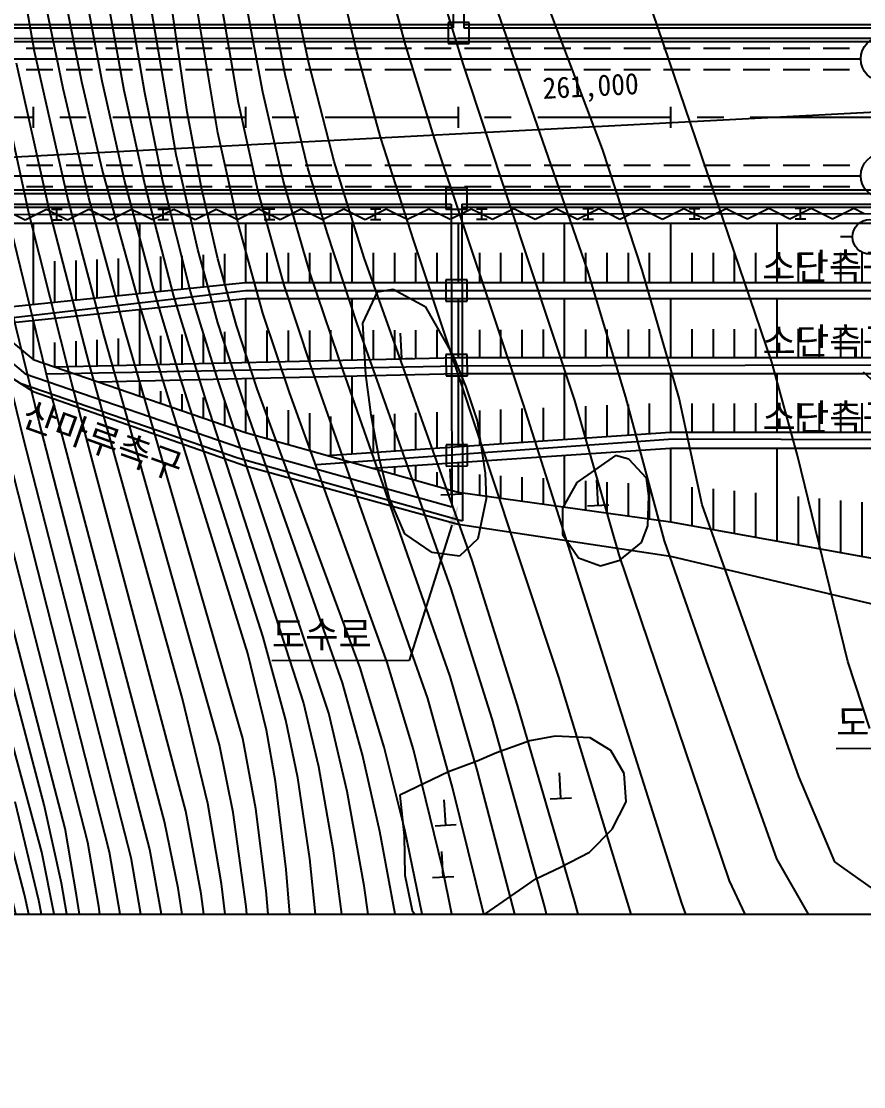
# Model space of a CAD drawing. Header units: millimetres. Extents: x 11366 to 12162, y 1103 to 1810.
# Drawn here: x 11845.7 to 11925, y 1383 to 1483.3 of the extents above; entities that cross this region are included whole.
import ezdxf
from ezdxf.xclip import XClip

# ---------------------------------------------------------------- set-up
doc = ezdxf.new("R2010")
doc.units = ezdxf.units.MM
doc.header["$LTSCALE"] = 10
doc.header["$MEASUREMENT"] = 0
doc.header["$XCLIPFRAME"] = 2
doc.linetypes.add('CENTER', pattern=[2, 1.25, -0.25, 0.25, -0.25])
doc.linetypes.add('HIDDEN', pattern=[0.375, 0.25, -0.125])
for name, color, linetype in [('TN-MANH', 4, 'Continuous'), ('TZ-BASE', 253, 'Continuous'), ('TZ-CABL', 4, 'Continuous'), ('TZ-SYMB', 1, 'Continuous')]:
    doc.layers.add(name, color=color, linetype=linetype)
doc.layers.add('TX-PAPR', color=2, linetype='Continuous', plot=False)
doc.styles.add('HANA', font='GulimChe.ttf')
doc.linetypes.add('ZIGZAG', pattern='A,0.0001,-0.2,[131,ltypeshp.shx,S=0.2,R=0,X=-0.2,Y=0],-0.4,[131,ltypeshp.shx,S=0.2,R=180,X=0.2,Y=0],-0.2', length=0.8001)

# ---------------------------------------------------------------- blocks, each defined once
blk = doc.blocks.new('JD-FFCG5FXDGD4XFS')
at = {"layer": 'TZ-BASE'}
for p, q in [((439.49, 34.66), (439.54, 8.44)), ((440.49, 34.66), (440.54, 8.44)), ((400.14, 6.21, 103), (397.54, 20.62, 103)), ((435.04, 6.84, 117), (432.31, 17.13, 117)), ((440.52, 4.94, 118), (436.93, 16.64, 118)), ((453.6, -3, 120), (446.21, 16.54, 120)), ((430.46, 6.15, 116), (428.52, 14.32, 116)), ((280, -9.9), (700, 12.04)), ((404.57, 3.33, 105), (402.72, 12.66, 105)), ((406.51, 3.39, 106), (404.81, 12.37, 106)), ((414.49, 0.52, 110), (412.78, 12.24, 110)), ((419.33, 1.37, 112), (417.49, 12.04, 112)), ((423.73, 4.02, 114), (422.11, 12.38, 114)), ((402.82, 2.7, 104), (401.04, 11.41, 104)), ((408.58, 2.52, 107), (406.89, 11.89, 107)), ((410.5, 2.3, 108), (408.89, 11.81, 108)), ((421.61, 2.36, 113), (419.95, 11.26, 113)), ((425.94, 5.09, 115), (424.52, 11.87, 115)), ((413.46, -3.54, 109), (411.11, 10.28, 109)), ((417.38, -1.45, 111), (415.31, 10.97, 111)), ((452.17, -14.36, 119), (443.5, 10.69, 119)), ((469.52, -23.06, 121), (458.33, 9.86, 121)), ((372, 8.43), (439.54, 8.44)), ((373.11, 8.73), (439.54, 8.74)), ((399.59, -9, 101), (395.81, 8.45, 101)), ((441.05, 8.94), (439.05, 8.94)), ((439.05, 8.94), (439.05, 6.94)), ((440.54, 8.74), (489.46, 8.74)), ((440.54, 8.44), (489.46, 8.44)), ((441.05, 6.94), (441.05, 8.94)), ((280, 7.13), (601.06, 7.14)), ((371.63, 7.43), (440, 7.44)), ((440, 7.44), (520, 7.44)), ((403.22, -7.51, 103), (400.14, 6.21, 103)), ((432.73, -1.96, 116), (430.46, 6.15, 116)), ((437.77, -1.99, 117), (435.04, 6.84, 117)), ((439.05, 6.94), (441.05, 6.94)), ((401.47, -8.53, 102), (398.44, 5.1, 102)), ((428.32, -4.17, 115), (425.94, 5.09, 115)), ((425.86, -4.75, 114), (423.73, 4.02, 114)), ((450.99, -26.67, 118), (440.52, 4.94, 118)), ((406.51, -4.88, 105), (404.57, 3.33, 105)), ((408.61, -5.91, 106), (406.51, 3.39, 106)), ((405.24, -7.58, 104), (402.82, 2.7, 104)), ((410.53, -6.43, 107), (408.58, 2.52, 107)), ((412.22, -6.04, 108), (410.5, 2.3, 108)), ((423.53, -5.91, 113), (421.61, 2.36, 113)), ((421.14, -6.86, 112), (419.33, 1.37, 112)), ((400, 1), (400, -1)), ((415.84, -6.64, 110), (414.49, 0.52, 110)), ((420, 1), (420, -1)), ((440, 1), (440, -1)), ((460, 1), (460, -1)), ((419.25, -9.87, 111), (417.38, -1.45, 111)), ((435.84, -11.63, 116), (432.73, -1.96, 116)), ((446.15, -27.02, 117), (437.77, -1.99, 117)), ((457.33, -14.39, 120), (453.6, -3, 120)), ((415.49, -12.43, 109), (413.46, -3.54, 109)), ((410.03, -17.71, 105), (406.51, -4.88, 105)), ((427.66, -10.83, 114), (425.86, -4.75, 114)), ((431.17, -13.21, 115), (428.32, -4.17, 115)), ((411.26, -15.92, 106), (408.61, -5.91, 106)), ((426.07, -14.71, 113), (423.53, -5.91, 113)), ((600.89, -6.85), (280, -6.87)), ((413.23, -16.84, 107), (410.53, -6.43, 107)), ((414.82, -16.39, 108), (412.22, -6.04, 108)), ((417.39, -13.32, 110), (415.84, -6.64, 110)), ((423.62, -15.81, 112), (421.14, -6.86, 112)), ((440.84, -6.65), (438.84, -6.65)), ((438.84, -6.65), (438.84, -8.65)), ((440.84, -8.65), (440.84, -6.65)), ((381.26, -7.17), (400, -7.16)), ((400, -7.16), (500, -7.16)), ((406.67, -20.56, 103), (403.22, -7.51, 103)), ((408.64, -20.02, 104), (405.24, -7.58, 104)), ((380.69, -8.78), (399.26, -24.13)), ((381.57, -8.17), (400, -8.16)), ((382.66, -8.47), (400, -8.46)), ((401.24, -8.67), (399.24, -9.68)), ((403.61, -24.94, 101), (399.59, -9, 101)), ((400, -8.16), (439.36, -8.16)), ((400, -8.46), (439.36, -8.46)), ((402.24, -9.17), (401.24, -8.67)), ((405.27, -23.17, 102), (401.47, -8.53, 102)), ((402.74, -8.67), (401.74, -8.67)), ((402.24, -9.67), (402.24, -8.67)), ((405.24, -8.67), (403.24, -9.67)), ((406.24, -9.17), (405.24, -8.67)), ((409.24, -8.67), (407.24, -9.67)), ((410.24, -9.16), (409.24, -8.67)), ((413.24, -8.66), (411.24, -9.66)), ((412.74, -8.66), (411.74, -8.66)), ((412.24, -9.66), (412.24, -8.66)), ((414.24, -9.16), (413.24, -8.66)), ((417.24, -8.66), (415.24, -9.66)), ((418.24, -9.15), (417.24, -8.66)), ((421.24, -8.65), (419.24, -9.65)), ((422.24, -9.15), (421.24, -8.65)), ((422.74, -8.65), (421.74, -8.65)), ((422.24, -9.65), (422.24, -8.65)), ((425.24, -8.65), (423.24, -9.65)), ((426.24, -9.14), (425.24, -8.65)), ((429.24, -8.64), (427.24, -9.64)), ((430.24, -9.14), (429.24, -8.64)), ((433.24, -8.64), (431.24, -9.64)), ((432.74, -8.64), (431.74, -8.64)), ((432.24, -9.64), (432.24, -8.64)), ((434.24, -9.14), (433.24, -8.64)), ((437.24, -8.63), (435.24, -9.63)), ((438.24, -9.13), (437.24, -8.63)), ((438.84, -8.65), (440.84, -8.65)), ((441.24, -8.63), (439.24, -9.63)), ((439.36, -8.16), (439.41, -36.67)), ((440.36, -8.16), (440.41, -37.99)), ((440.36, -8.16), (489.52, -8.16)), ((440.36, -8.46), (489.52, -8.46)), ((442.24, -9.13), (441.24, -8.63)), ((442.74, -8.63), (441.74, -8.63)), ((442.24, -9.63), (442.24, -8.63)), ((445.24, -8.62), (443.24, -9.62)), ((446.24, -9.12), (445.24, -8.62)), ((449.24, -8.62), (447.24, -9.62)), ((450.24, -9.12), (449.24, -8.62)), ((453.24, -8.61), (451.24, -9.62)), ((452.74, -8.61), (451.74, -8.61)), ((452.24, -9.61), (452.24, -8.61)), ((454.24, -9.11), (453.24, -8.61)), ((457.24, -8.61), (455.24, -9.61)), ((458.24, -9.11), (457.24, -8.61)), ((461.24, -8.6), (459.24, -9.61)), ((462.24, -9.1), (461.24, -8.6)), ((462.74, -8.6), (461.74, -8.6)), ((462.24, -9.6), (462.24, -8.6)), ((465.24, -8.6), (463.24, -9.6)), ((466.24, -9.1), (465.24, -8.6)), ((469.24, -8.59), (467.24, -9.6)), ((470.24, -9.09), (469.24, -8.59)), ((473.24, -8.59), (471.24, -9.59)), ((472.74, -8.59), (471.74, -8.59)), ((472.24, -9.59), (472.24, -8.59)), ((474.24, -9.09), (473.24, -8.59)), ((477.24, -8.58), (475.24, -9.59)), ((478.24, -9.08), (477.24, -8.58)), ((384.47, -9.97), (573.78, -9.96)), ((384.47, -9.97), (400, -22.8)), ((401.79, -26.37, 100), (397.63, -9.25, 100)), ((399.24, -9.68), (398.24, -9.18)), ((400, -9.96), (400, -17.6)), ((402.74, -9.67), (401.74, -9.67)), ((403.24, -9.67), (402.24, -9.17)), ((407.24, -9.67), (406.24, -9.17)), ((410, -9.96), (410, -16.58)), ((411.24, -9.66), (410.24, -9.16)), ((412.74, -9.66), (411.74, -9.66)), ((415.24, -9.66), (414.24, -9.16)), ((419.24, -9.65), (418.24, -9.15)), ((421.62, -18.42, 111), (419.25, -9.87, 111)), ((420, -9.96), (420, -15.56)), ((422.74, -9.65), (421.74, -9.65)), ((423.24, -9.65), (422.24, -9.15)), ((427.24, -9.64), (426.24, -9.14)), ((430, -9.96), (430, -15.56)), ((431.24, -9.64), (430.24, -9.14)), ((432.74, -9.64), (431.74, -9.64)), ((435.24, -9.63), (434.24, -9.14)), ((439.24, -9.63), (438.24, -9.13)), ((440, -9.96), (440, -15.56)), ((442.74, -9.63), (441.74, -9.63)), ((443.24, -9.62), (442.24, -9.13)), ((447.24, -9.62), (446.24, -9.12)), ((450, -9.96), (450, -15.56)), ((451.24, -9.62), (450.24, -9.12)), ((452.74, -9.61), (451.74, -9.61)), ((455.24, -9.61), (454.24, -9.11)), ((459.24, -9.61), (458.24, -9.11)), ((460, -9.96), (460, -15.56)), ((462.74, -9.6), (461.74, -9.6)), ((463.24, -9.6), (462.24, -9.1)), ((467.24, -9.6), (466.24, -9.1)), ((470, -9.96), (470, -15.56)), ((471.24, -9.59), (470.24, -9.09)), ((472.74, -9.59), (471.74, -9.59)), ((475.24, -9.59), (474.24, -9.09)), ((430.51, -19.45, 114), (427.66, -10.83, 114)), ((400.56, -28.67, 99), (396.43, -11.83, 99)), ((449.48, -52.7, 116), (435.84, -11.63, 116)), ((414, -13.03), (414, -16.18)), ((417.39, -19.34, 109), (415.49, -12.43, 109)), ((416, -12.94), (416, -15.97)), ((418, -12.85), (418, -15.77)), ((422, -12.76), (422, -15.56)), ((424, -12.76), (424, -15.56)), ((426, -12.76), (426, -15.56)), ((428, -12.76), (428, -15.56)), ((432, -12.76), (432, -15.56)), ((434, -12.76), (434, -15.56)), ((436, -12.76), (436, -15.56)), ((438, -12.76), (438, -15.56)), ((442, -12.76), (442, -15.56)), ((444, -12.76), (444, -15.56)), ((446, -12.76), (446, -15.56)), ((448, -12.76), (448, -15.56)), ((452, -12.76), (452, -15.56)), ((454, -12.76), (454, -15.56)), ((456, -12.76), (456, -15.56)), ((458, -12.76), (458, -15.56)), ((462, -12.76), (462, -15.56)), ((464, -12.76), (464, -15.56)), ((466, -12.76), (466, -15.56)), ((468, -12.76), (468, -15.56)), ((472, -12.76), (472, -15.56)), ((474, -12.76), (474, -15.56)), ((476, -12.76), (476, -15.56)), ((478, -12.76), (478, -15.56)), ((380, -13.11), (400, -25.8)), ((380, -13.11), (400, -25.8)), ((399.09, -30.23, 98), (394.9, -13.19, 98)), ((402, -13.55), (402, -17.4)), ((404, -13.47), (404, -17.2)), ((406, -13.38), (406, -16.99)), ((408, -13.29), (408, -16.79)), ((412, -13.11), (412, -16.38)), ((419.14, -19.61, 110), (417.39, -13.32, 110)), ((441.32, -41.73, 115), (431.17, -13.21, 115)), ((428.7, -22.49, 113), (426.07, -14.71, 113)), ((455.8, -26.35, 119), (452.17, -14.36, 119)), ((460.81, -26.43, 120), (457.33, -14.39, 120)), ((394.4, -18.18), (420, -15.56)), ((413.59, -23.66, 106), (411.26, -15.92, 106)), ((420, -15.56), (440, -15.56)), ((426.14, -23.4, 112), (423.62, -15.81, 112)), ((440.85, -15.3), (438.85, -15.3)), ((438.85, -15.3), (438.86, -17.3)), ((440, -15.56), (460, -15.56)), ((440.86, -17.3), (440.85, -15.3)), ((460, -15.56), (480, -15.56)), ((393.52, -19.39), (420, -16.31)), ((416.28, -26.69, 107), (413.23, -16.84, 107)), ((417.37, -24.72, 108), (414.82, -16.39, 108)), ((420, -16.31), (520.02, -16.3)), ((431.02, -19.37, 116.48), (432.4, -16.43, 116.48)), ((432.4, -16.43, 116.48), (433.9, -16.18, 116.48)), ((433.9, -16.18, 116.48), (436.9, -17.82, 116.48)), ((396.02, -19.51), (420, -17.06)), ((420.21, -50.47, 105), (410.03, -17.71, 105)), ((420, -17.06), (420, -23.07)), ((420, -17.06), (440, -17.06)), ((430, -17.06), (430, -22.84)), ((436.9, -17.82, 116.48), (439.49, -22.38, 116.48)), ((438.86, -17.3), (440.86, -17.3)), ((440, -17.06), (440, -22.6)), ((440, -17.06), (460, -17.06)), ((450, -17.06), (450, -22.6)), ((460, -17.06), (460, -22.6)), ((460, -17.06), (480, -17.06)), ((470, -17.06), (470, -22.6)), ((410, -18.08), (410, -23.31)), ((424.13, -25.9, 111), (421.62, -18.42, 111)), ((400, -19.1), (400, -22.8)), ((419.73, -58.47, 104), (408.64, -20.02, 104)), ((419.98, -27.31, 109), (417.39, -19.34, 109)), ((421.07, -25.55, 110), (419.14, -19.61, 110)), ((424, -20.06), (424, -22.98)), ((426, -20.05), (426, -22.93)), ((428, -20.04), (428, -22.88)), ((439.31, -44.29, 114), (430.51, -19.45, 114)), ((431.33, -24.22, 116.48), (431.02, -19.37, 116.48)), ((432, -20.03), (432, -22.79)), ((434, -20.03), (434, -22.74)), ((436, -20.02), (436, -22.7)), ((438, -20.01), (438, -22.65)), ((442, -20), (442, -22.6)), ((444, -19.99), (444, -22.6)), ((446, -19.99), (446, -22.6)), ((448, -19.98), (448, -22.6)), ((452, -19.97), (452, -22.6)), ((454, -19.96), (454, -22.6)), ((456, -19.96), (456, -22.6)), ((458, -19.95), (458, -22.6)), ((462, -19.94), (462, -22.6)), ((464, -19.93), (464, -22.6)), ((466, -19.93), (466, -22.6)), ((468, -19.92), (468, -22.6)), ((472, -19.91), (472, -22.6)), ((474, -19.9), (474, -22.6)), ((476, -19.9), (476, -22.6)), ((478, -19.89), (478, -22.6)), ((406, -20.95), (406, -23.4)), ((417.53, -59.06, 103), (406.67, -20.56, 103)), ((408, -20.82), (408, -23.36)), ((412, -20.57), (412, -23.26)), ((414, -20.44), (414, -23.21)), ((416, -20.32), (416, -23.17)), ((418, -20.19), (418, -23.12)), ((422, -20.06), (422, -23.03)), ((434.71, -22.71, 115.16), (434.58, -20.31, 115.16)), ((402, -21.2), (402, -23.49)), ((404, -21.07), (404, -23.45)), ((400, -22.8), (420, -29.67)), ((402.02, -23.5), (440, -22.6)), ((439.24, -52.63, 113), (428.7, -22.49, 113)), ((433.71, -22.76, 115.16), (435.71, -22.66, 115.16)), ((440.86, -22.34), (438.86, -22.34)), ((438.86, -22.34), (438.87, -24.34)), ((439.49, -22.38, 116.48), (440.72, -25.38, 116.48)), ((440, -22.6), (460, -22.6)), ((440.87, -24.34), (440.86, -22.34)), ((460, -22.6), (480, -22.6)), ((471.95, -31.84, 121), (469.52, -23.06, 121)), ((400.81, -69.18, 93), (388.38, -23.35, 93)), ((401.32, -24.14), (439.95, -23.38)), ((414.04, -54.62, 102), (405.27, -23.17, 102)), ((421.65, -48.92, 106), (413.59, -23.66, 106)), ((437.14, -54.72, 112), (426.14, -23.4, 112)), ((439.95, -23.38), (500.05, -23.27)), ((478.12, -23.95, 121.3), (479.6, -25.29, 121.3)), ((401.05, -64.7, 94), (390.45, -24.76, 94)), ((398.76, -25.02), (419.26, -32.06)), ((399.26, -24.13), (419.55, -31.11)), ((414.37, -65.3, 101), (403.61, -24.94, 101)), ((406.1, -24.9), (440, -24.1)), ((410, -24.81), (410, -26.24)), ((427.82, -56.1, 108), (417.37, -24.72, 108)), ((420, -24.57), (420, -29.67)), ((430, -24.34), (430, -31.67)), ((431.81, -28, 116.48), (431.33, -24.22, 116.48)), ((438.87, -24.34), (440.87, -24.34)), ((440, -24.1), (440, -30.99)), ((440, -24.1), (460, -24.1)), ((450, -24.1), (450, -30.32)), ((460, -24.1), (460, -29.64)), ((460, -24.1), (480, -24.1)), ((470, -24.1), (470, -29.64)), ((400, -25.8), (420, -32.8)), ((400, -25.8), (420, -32.8)), ((408, -25.18), (408, -25.55)), ((412, -25.78), (412, -26.93)), ((414, -26.07), (414, -27.61)), ((424.16, -33.93, 110), (421.07, -25.55, 110)), ((433.32, -51.33, 111), (424.13, -25.9, 111)), ((440.72, -25.38, 116.48), (441.8, -28.57, 116.48)), ((412.37, -66.27, 100), (401.79, -26.37, 100)), ((416, -26.37), (416, -28.3)), ((425.45, -55.05, 107), (416.28, -26.69, 107)), ((418, -26.67), (418, -28.99)), ((461.07, -73.96, 117), (446.15, -27.02, 117)), ((455.17, -41.17, 118), (450.99, -26.67, 118)), ((459.43, -39.85, 119), (455.8, -26.35, 119)), ((456, -27.02), (456, -29.91)), ((458, -26.94), (458, -29.78)), ((462.97, -36.49, 120), (460.81, -26.43, 120)), ((462, -26.93), (462, -29.64)), ((464, -26.93), (464, -29.64)), ((466, -26.93), (466, -29.64)), ((468, -26.92), (468, -29.64)), ((472, -26.92), (472, -29.64)), ((474, -26.91), (474, -29.64)), ((476, -26.91), (476, -29.64)), ((478, -26.91), (478, -29.64)), ((429.11, -53.23, 109), (419.98, -27.31, 109)), ((422, -27.26), (422, -30.23)), ((424, -27.56), (424, -30.8)), ((426, -27.85), (426, -31.36)), ((432.57, -32.08, 116.48), (431.81, -28, 116.48)), ((432, -27.99), (432, -31.53)), ((434, -27.91), (434, -31.4)), ((436, -27.83), (436, -31.26)), ((438, -27.75), (438, -31.13)), ((442, -27.59), (442, -30.86)), ((444, -27.5), (444, -30.72)), ((446, -27.42), (446, -30.59)), ((448, -27.34), (448, -30.45)), ((452, -27.18), (452, -30.18)), ((454, -27.1), (454, -30.05)), ((407.2, -69.16, 97), (396.79, -28.49, 97)), ((410.99, -68.91, 99), (400.56, -28.67, 99)), ((428, -28.15), (428, -31.92)), ((441.8, -28.57, 116.48), (442.55, -33.49, 116.48)), ((405.13, -68.27, 96), (395.31, -30, 96)), ((420, -29.67), (440, -35.28)), ((427.67, -31.83), (460, -29.64)), ((460, -29.64), (480, -29.64)), ((409.22, -69.71, 98), (399.09, -30.23, 98)), ((426.66, -32.67), (460.23, -30.27)), ((440.88, -30.82), (438.88, -30.83)), ((438.88, -30.83), (438.88, -32.83)), ((440.88, -32.82), (440.88, -30.82)), ((460.23, -30.27), (500, -30.36)), ((419.26, -32.06), (440.41, -37.99)), ((419.55, -31.11), (439.41, -36.67)), ((431.98, -33.03), (460, -31.14)), ((433.53, -35.89, 116.48), (432.57, -32.08, 116.48)), ((450, -31.82), (450, -36.69)), ((454.82, -31.82, 118.7), (451.17, -34.38, 118.7)), ((456.06, -32.18, 118.7), (454.82, -31.82, 118.7)), ((460, -31.14), (460, -38.09)), ((460, -31.14), (480, -31.14)), ((470, -31.14), (470, -39.89)), ((476.68, -51.22, 121), (471.95, -31.84, 121)), ((420, -32.8), (440, -38.29)), ((420, -32.8), (440, -38.29)), ((432, -33.03), (432, -33.04)), ((434, -32.9), (434, -33.6)), ((436, -32.76), (436, -34.16)), ((438.88, -32.83), (440.88, -32.82)), ((439.37, -35.48, 115.28), (439.25, -33.08, 115.28)), ((440, -32.49), (440, -35.28)), ((457.72, -33.96, 118.7), (456.06, -32.18, 118.7)), ((430.79, -51.81, 110), (424.16, -33.93, 110)), ((438, -33.39), (438, -34.72)), ((442, -33.62), (442, -35.56)), ((442.55, -33.49, 116.48), (442.65, -35.91, 116.48)), ((444, -33.74), (444, -35.84)), ((446, -33.86), (446, -36.13)), ((448, -33.97), (448, -36.41)), ((457.97, -35.64, 118.7), (457.72, -33.96, 118.7)), ((451.17, -34.38, 118.7), (449.84, -36.8, 118.7)), ((452, -34.21), (452, -36.97)), ((453.18, -36.53, 118.76), (453.06, -34.13, 118.76)), ((454, -34.33), (454, -37.25)), ((456, -34.44), (456, -37.53)), ((458, -34.56), (458, -37.81)), ((462, -34.8), (462, -38.45)), ((464, -34.98), (464, -38.81)), ((435, -39.19, 116.48), (433.53, -35.89, 116.48)), ((438.38, -35.53, 115.28), (440.37, -35.43, 115.28)), ((440, -35.28), (460, -38.09)), ((442.65, -35.91, 116.48), (441.86, -39.69, 116.48)), ((457.87, -38.46, 118.7), (457.97, -35.64, 118.7)), ((466, -35.16), (466, -39.17)), ((468, -35.34), (468, -39.53)), ((472, -35.7), (472, -40.25)), ((474, -35.88), (474, -40.61)), ((476, -36.06), (476, -40.97)), ((403.01, -66.95, 95), (395.22, -37.08, 95)), ((449.84, -36.8, 118.7), (449.82, -39.27, 118.7)), ((452.18, -36.58, 118.76), (454.18, -36.48, 118.76)), ((472.08, -62.05, 120), (462.97, -36.49, 120)), ((478, -36.24), (478, -41.33)), ((460, -38.09), (480, -41.69)), ((439.4, -38.4), (435.38, -51.13)), ((440, -38.29), (460, -41.32)), ((440, -38.29), (460, -41.32)), ((457.25, -40.03, 118.7), (457.87, -38.46, 118.7)), ((437.57, -40.97, 116.48), (435, -39.19, 116.48)), ((441.86, -39.69, 116.48), (440.14, -41.32, 116.48)), ((449.82, -39.27, 118.7), (451.34, -41.47, 118.7)), ((455.24, -41.69, 118.7), (457.25, -40.03, 118.7)), ((463.34, -51.13, 119), (459.43, -39.85, 119)), ((440.14, -41.32, 116.48), (437.57, -40.97, 116.48)), ((445.59, -55.32, 115), (441.32, -41.73, 115)), ((451.34, -41.47, 118.7), (453.39, -42.23, 118.7)), ((453.39, -42.23, 118.7), (455.24, -41.69, 118.7)), ((465.54, -71.87, 118), (455.17, -41.17, 118)), ((460, -41.32), (480, -46.04)), ((460, -41.32), (480, -46.04)), ((443.22, -56.61, 114), (439.31, -44.29, 114)), ((423.79, -56.75, 106), (421.65, -48.92, 106)), ((421.96, -57.68, 105), (420.21, -50.47, 105)), ((435.38, -51.13), (422.47, -51.15)), ((470, -69.79, 119), (463.34, -51.13, 119)), ((433.03, -59.28, 110), (430.79, -51.81, 110)), ((435.8, -59.51, 111), (433.32, -51.33, 111)), ((478.76, -57.54, 121), (476.68, -51.22, 121)), ((441.84, -61.55, 113), (439.24, -52.63, 113)), ((456.61, -76.05, 116), (449.48, -52.7, 116)), ((431.01, -60.01, 109), (429.11, -53.23, 109)), ((416.45, -64.58, 102), (414.04, -54.62, 102)), ((426.9, -61.14, 107), (425.45, -55.05, 107)), ((439.48, -63.09, 112), (437.14, -54.72, 112)), ((429.55, -63.47, 108), (427.82, -56.1, 108)), ((451, -73.84, 115), (445.59, -55.32, 115)), ((424.91, -62.17, 106), (423.79, -56.75, 106)), ((448.12, -74.22, 114), (443.22, -56.61, 114)), ((422.82, -62.51, 105), (421.96, -57.68, 105)), ((418.82, -65.45, 103), (417.53, -59.06, 103)), ((420.95, -65.09, 104), (419.73, -58.47, 104)), ((446.76, -58.69, 112.05), (443.63, -59.81, 112.05)), ((449.15, -58.24, 112.05), (446.76, -58.69, 112.05)), ((452.42, -58.42, 112.05), (449.15, -58.24, 112.05)), ((454.37, -59.6, 112.05), (452.42, -58.42, 112.05)), ((432.64, -67.23, 109), (431.01, -60.01, 109)), ((434.97, -67.07, 110), (433.03, -59.28, 110)), ((438.52, -70.63, 111), (435.8, -59.51, 111)), ((443.63, -59.81, 112.05), (441.81, -60.6, 112.05)), ((455.64, -61.76, 112.05), (454.37, -59.6, 112.05)), ((488.5, -59.41), (475.6, -59.43)), ((428.27, -69.05, 107), (426.9, -61.14, 107)), ((441.81, -60.6, 112.05), (439.09, -61.62, 112.05)), ((399.18, -73.16, 91), (396.1, -61.39, 91)), ((426.03, -69.79, 106), (424.91, -62.17, 106)), ((439.09, -61.62, 112.05), (434.53, -63.8, 112.05)), ((445.52, -75.72, 113), (441.84, -61.55, 113)), ((449.67, -64.1, 114.43), (449.54, -61.71, 114.43)), ((455.82, -64.43, 112.05), (455.64, -61.76, 112.05)), ((474.46, -67.7, 120), (472.08, -62.05, 120)), ((423.82, -70.8, 105), (422.82, -62.51, 105)), ((442.42, -75.04, 112), (439.48, -63.09, 112)), ((431.16, -72.34, 108), (429.55, -63.47, 108)), ((434.53, -63.8, 112.05), (434.93, -67.63, 112.05)), ((448.67, -64.15, 114.43), (450.66, -64.05, 114.43)), ((400.52, -73.71, 92), (398.29, -64.42, 92)), ((402.66, -72.1, 94), (401.05, -64.7, 94)), ((417.74, -72.15, 102), (416.45, -64.58, 102)), ((421.94, -72.82, 104), (420.95, -65.09, 104)), ((438.83, -66.63, 110.82), (438.7, -64.24, 110.82)), ((454.5, -67, 112.05), (455.82, -64.43, 112.05)), ((415.81, -73.1, 101), (414.37, -65.3, 101)), ((420.05, -74.29, 103), (418.82, -65.45, 103)), ((404.08, -73.23, 95), (403.01, -66.95, 95)), ((413.65, -72.56, 100), (412.37, -66.27, 100)), ((436.68, -75.35, 110), (434.97, -67.07, 110)), ((437.83, -66.69, 110.82), (439.82, -66.58, 110.82)), ((452.38, -69.18, 112.05), (454.5, -67, 112.05)), ((434.07, -75.03, 109), (432.64, -67.23, 109)), ((434.93, -67.63, 112.05), (434.97, -71.32, 112.05)), ((475.47, -70.08, 120), (474.46, -67.7, 120)), ((402.24, -76.36, 93), (400.81, -69.18, 93)), ((406.18, -74.29, 96), (405.13, -68.27, 96)), ((408.72, -78.19, 97), (407.2, -69.16, 97)), ((412.11, -75.09, 99), (410.99, -68.91, 99)), ((429.36, -77.23, 107), (428.27, -69.05, 107)), ((438.6, -71.51, 110.82), (438.47, -69.11, 110.82)), ((449.65, -70.59, 112.05), (452.38, -69.18, 112.05)), ((410.4, -76.56, 98), (409.22, -69.71, 98)), ((426.97, -78.56, 106), (426.03, -69.79, 106)), ((473.55, -75.98, 119), (470, -69.79, 119)), ((476.12, -70.55, 120), (475.47, -70.08, 120)), ((424.63, -80.99, 105), (423.82, -70.8, 105)), ((440.43, -79.92, 111), (438.52, -70.63, 111)), ((447.33, -71.67, 112.05), (449.65, -70.59, 112.05)), ((479.89, -73.21, 120), (476.12, -70.55, 120)), ((404.1, -80.39, 94), (402.66, -72.1, 94)), ((418.76, -80.89, 102), (417.74, -72.15, 102)), ((434.97, -71.32, 112.05), (435.68, -74.66, 112.05)), ((437.6, -71.56, 110.82), (439.6, -71.45, 110.82)), ((445.79, -72.75, 112.05), (447.33, -71.67, 112.05)), ((471.62, -84.64, 118), (465.54, -71.87, 118)), ((400.27, -83.09, 90), (397.74, -72.29, 90)), ((401.08, -81.99, 91), (399.18, -73.16, 91)), ((414.57, -78.31, 100), (413.65, -72.56, 100)), ((416.77, -80.62, 101), (415.81, -73.1, 101)), ((423.06, -85.94, 104), (421.94, -72.82, 104)), ((432.83, -84.43, 108), (431.16, -72.34, 108)), ((443.43, -74.37, 112.05), (445.79, -72.75, 112.05)), ((402.83, -85.43, 92), (400.52, -73.71, 92)), ((406.92, -91.24, 95), (404.08, -73.23, 95)), ((452.14, -78.14, 115), (451, -73.84, 115)), ((465.89, -87.16, 117), (461.07, -73.96, 117)), ((400.29, -90.83, 89), (396.89, -74.68, 89)), ((407.54, -83.13, 96), (406.18, -74.29, 96)), ((421.14, -86.09, 103), (420.05, -74.29, 103)), ((435.68, -74.66, 112.05), (437.13, -76.65, 112.05)), ((441.71, -75.55, 112.05), (443.43, -74.37, 112.05)), ((451.12, -86.6, 114), (448.12, -74.22, 114))]:
    blk.add_line(p, q, dxfattribs=at)
at = {"layer": 'TZ-BASE', "ltscale": 0.2}
blk.add_line((600.03, -8.94), (382.24, -9.2), dxfattribs=at)
at = {"layer": 'TZ-BASE', "linetype": 'CENTER', "flags": 128}
blk.add_lwpolyline([(700, 0), (280, 0), (0, 0)], dxfattribs=at)
at = {"layer": 'TZ-BASE'}
blk.add_solid([(439.08, -38.3), (440.01, -36.49), (439.72, -38.5)], dxfattribs=at)
at = {"layer": 'TZ-BASE', "style": 'HANA'}
for s, height, rotation, p in [('261,000', 2, 2.9893, (448.01, 1.73)), ('소단측구', 2.5, 0.0946, (468.63, -15.28)), ('소단측구', 2.5, 0.0946, (468.65, -22.32)), ('산마루측구', 2.5, 340.3554, (398.76, -28.94)), ('소단측구', 2.5, 0.0946, (468.66, -29.47)), ('도수로', 2.5, 0.0946, (422.47, -49.92)), ('도수로', 2.5, 0.0946, (475.6, -58.21))]:
    blk.add_text(s, height=height, rotation=rotation, dxfattribs=at).set_placement(p)

msp = doc.modelspace()

# ---------------------------------------------------------------- linework, layer by layer
at = {"layer": 'TN-MANH'}
for centre in [(11926.79, 1479.77, 107.83), (11926.8, 1468.77, 107.83)]:
    msp.add_circle(centre, 2.1, dxfattribs=at)
at = {"layer": 'TX-PAPR', "flags": 128}
msp.add_lwpolyline([(11446.79, 1399.27), (12146.79, 1399.27), (12146.79, 1549.27), (11446.79, 1549.27)], close=True, dxfattribs=at)
at = {"layer": 'TZ-CABL', "linetype": 'HIDDEN'}
for points in [[(11808.64, 1480.77), (11924.95, 1480.77)], [(11808.89, 1479.77), (11924.69, 1479.77)], [(11808.64, 1478.77), (11924.95, 1478.77)]]:
    msp.add_lwpolyline(points, dxfattribs=at)
at = {"layer": 'TZ-CABL', "linetype": 'ZIGZAG', "ltscale": 0.5}
msp.add_lwpolyline([(11808.89, 1479.77), (11924.69, 1479.77)], dxfattribs=at)
at = {"layer": 'TZ-CABL', "linetype": 'HIDDEN', "elevation": 107.83}
for points in [[(11808.65, 1469.77), (11924.96, 1469.77)], [(11808.9, 1468.77), (11924.7, 1468.77)], [(11808.65, 1467.77), (11924.96, 1467.77)]]:
    msp.add_lwpolyline(points, dxfattribs=at)
at = {"layer": 'TZ-CABL', "linetype": 'ZIGZAG', "ltscale": 0.5, "elevation": 107.83}
msp.add_lwpolyline([(11808.9, 1468.77), (11924.7, 1468.77)], dxfattribs=at)
at = {"layer": 'TZ-SYMB', "linetype": 'ByBlock', "ltscale": 5, "elevation": 107.83}
msp.add_lwpolyline([(11923.92, 1463.02), (11922.78, 1463.02)], dxfattribs=at)
at = {"layer": 'TZ-SYMB', "linetype": 'ByBlock', "ltscale": 5}
msp.add_circle((11925.56, 1463.02, 107.83), 1.64, dxfattribs=at)

# ---------------------------------------------------------------- block references
at = {"layer": 'TZ-BASE'}
ref = msp.add_blockref('JD-FFCG5FXDGD4XFS', (11446.79, 1474.27), dxfattribs=at)
XClip(ref).set_block_clipping_path([(0.0000038782, -74.9999999898), (700.0000038781, -74.9999638478), (699.9999961333, 75.0000361522), (-0.0000038665, 75.0000000102)])

doc.saveas('drawing.dxf')
